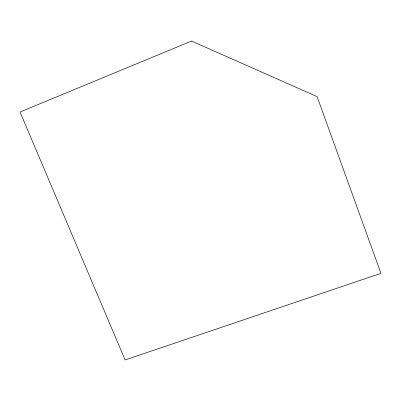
<?xml version="1.0" encoding="UTF-8"?>
<svg xmlns="http://www.w3.org/2000/svg" width="401" height="401" viewBox="0 0 401 401"><rect width="100%" height="100%" fill="white"/><g stroke="black" fill="none" stroke-linecap="round" stroke-linejoin="round"><path stroke-width="0.6" d="M191.573 41.057L20.05 111.999L125.112 359.943L380.95 273.347L317.091 96.591L191.573 41.057"/></g></svg>
